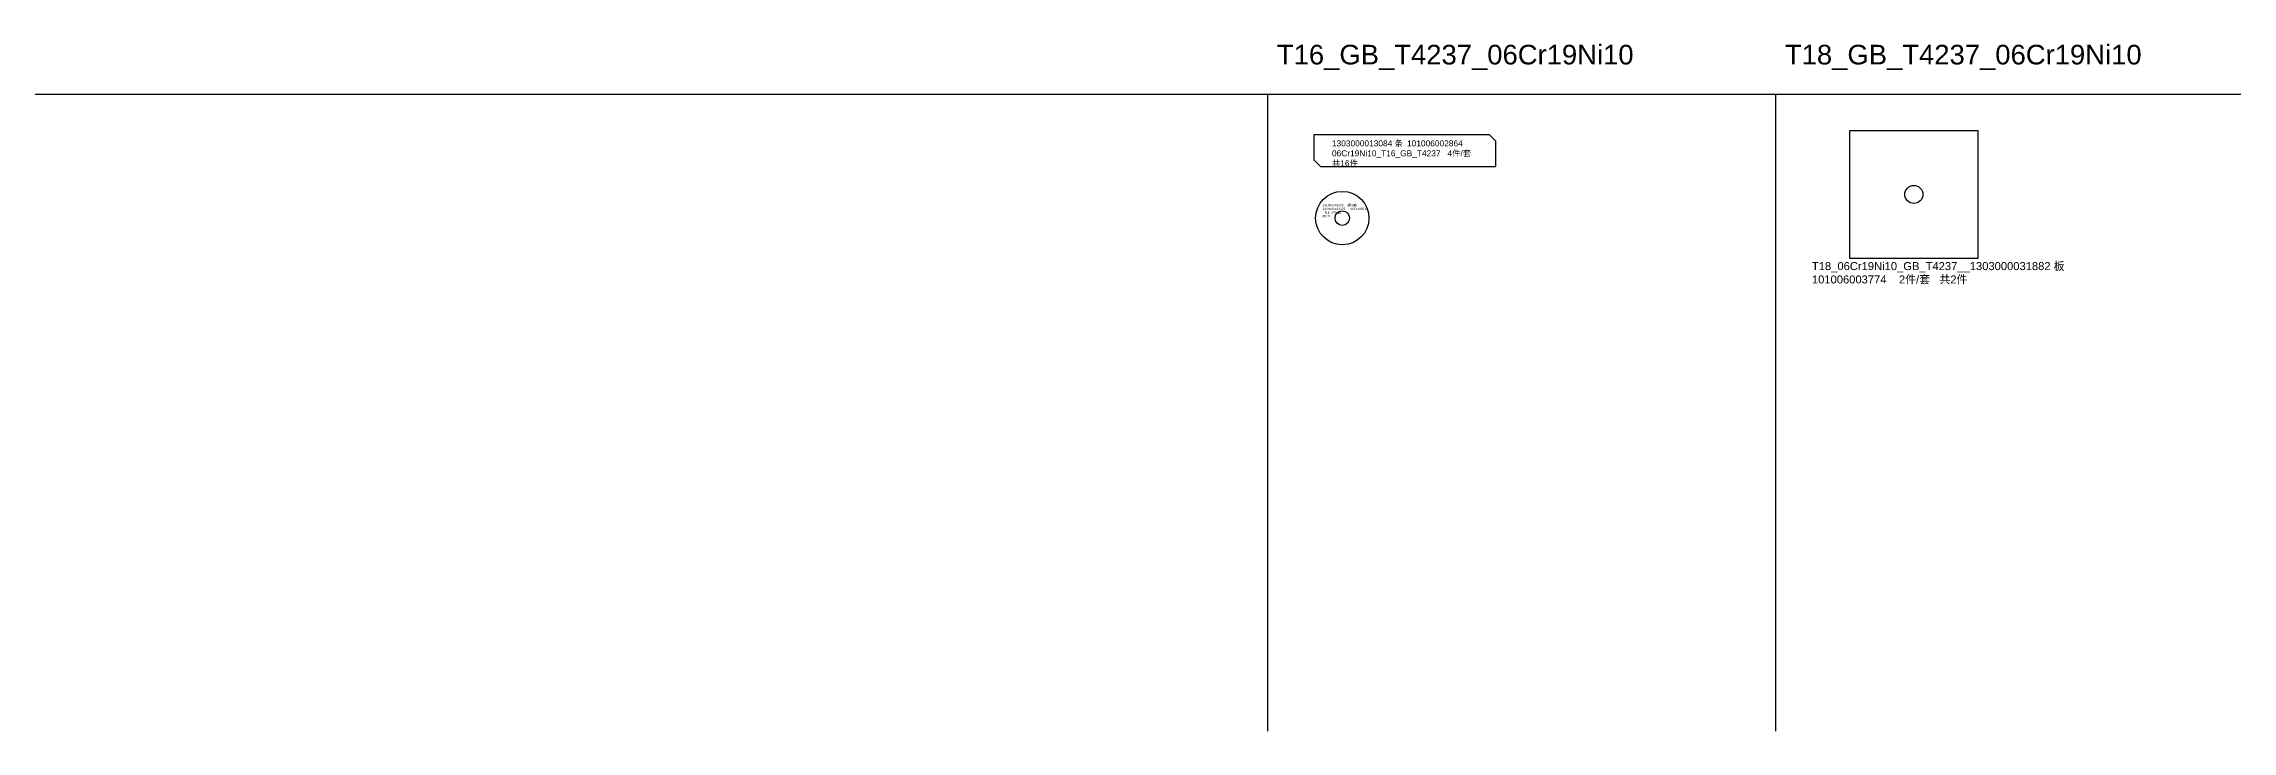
# Model space of a CAD drawing. Extents: x -9926 to 7440, y -3093 to 58.
# Drawn here: x 5389 to 6415, y -264 to 58 of the extents above; entities that cross this region are included whole.
import ezdxf

# ---------------------------------------------------------------- set-up
doc = ezdxf.new("R2010")
doc.units = 0
doc.header["$MEASUREMENT"] = 0
doc.layers.get('0').update_dxf_attribs({"linetype": 'CONTINUOUS'})
doc.layers.add('标注层', color=1, linetype='CONTINUOUS')
doc.layers.add('粗实线', color=7, linetype='CONTINUOUS')
doc.styles.get("Standard").update_dxf_attribs({"font": 'arial.ttf'})
doc.styles.add('文字', font='SimSun.ttf')

# ---------------------------------------------------------------- blocks, each defined once
blk = doc.blocks.new('101002002350__螺纹轴')
at = {"color": 7, "linetype": 'CONTINUOUS'}
for radius in [12.5, 3.4]:
    blk.add_circle((19920.3, 27655.8), radius, dxfattribs=at)
at = {"layer": '标注层', "color": 3, "insert": (19911, 27662.4), "char_height": 1.05, "width": 18.662, "attachment_point": 1, "style": '文字'}
blk.add_mtext('101002002350  螺纹轴  1303000013375   06Cr19Ni10  T16 1件/套 \\P共1件', dxfattribs=at)

msp = doc.modelspace()

# ---------------------------------------------------------------- linework, layer by layer
at = {"color": 1}
for p, q in [((-9925.56189, 34.82289), (7440.09699, 34.82289)), ((5962.50945, 34.82289), (5962.50945, -263.78054)), ((6200.57533, 34.82289), (6200.57533, -263.78054))]:
    msp.add_line(p, q, dxfattribs=at)
at = {"color": 7, "linetype": 'CONTINUOUS'}
for p, q in [((5984.35519, 3.90186), (5984.35519, 15.90186)), ((5984.35519, 15.90186), (6066.35519, 15.90186)), ((6069.35519, 12.90186), (6066.35519, 15.90186)), ((6069.35519, 12.90186), (6069.35519, 0.90186)), ((5987.35519, 0.90186), (5984.35519, 3.90186))]:
    msp.add_line(p, q, dxfattribs=at)
at = {"color": 7}
msp.add_line((5987.35519, 0.90186), (6069.35519, 0.90186), dxfattribs=at)
at = {"layer": '粗实线', "linetype": 'CONTINUOUS'}
for p, q in [((6235.38278, 17.79504), (6295.38278, 17.79504)), ((6235.38278, -42.20496), (6235.38278, 17.79504)), ((6295.38278, 17.79504), (6295.38278, -42.20496)), ((6295.38278, -42.20496), (6235.38278, -42.20496))]:
    msp.add_line(p, q, dxfattribs=at)
msp.add_circle((6265.38278, -12.20496), 4.25, dxfattribs=at)

# ---------------------------------------------------------------- block references
at = {"color": 1}
msp.add_blockref('101002002350__螺纹轴', (-13922.74588, -27679.09409), dxfattribs=at)

# ---------------------------------------------------------------- texts
at = {"color": 1, "char_height": 9.2, "width": 161.3719509, "attachment_point": 1}
for s, insert in [('T16_GB_T4237_06Cr19Ni10', (5966.88773, 57.91844)), ('T18_GB_T4237_06Cr19Ni10', (6204.95361, 57.91844))]:
    msp.add_mtext(s, dxfattribs=dict(at, insert=insert))
at = {"color": 3, "insert": (5992.70112, 13.12777), "char_height": 2.8, "width": 69.5905692, "attachment_point": 1}
msp.add_mtext('1303000013084 {\\fSimSun|b0|i0|c134|p54;条 }101006002864 06Cr19Ni10_T16_GB_T4237   4{\\fSimSun|b0|i0|c134|p54;件}/{\\fSimSun|b0|i0|c134|p54;套}  {\\fSimSun|b0|i0|c134|p54;共}16{\\fSimSun|b0|i0|c134|p54;件}', dxfattribs=at)
at = {"color": 2, "insert": (6217.61304, -43.91836), "char_height": 3.75, "width": 139.6446616, "attachment_point": 1}
msp.add_mtext('T18_06Cr19Ni10_GB_T4237__1303000031882 {\\fSimSun|b0|i0|c134|p34;板 }101006003774    2{\\fSimSun|b0|i0|c134|p34;件}/{\\fSimSun|b0|i0|c134|p34;套}   {\\fSimSun|b0|i0|c134|p34;共}2{\\fSimSun|b0|i0|c134|p34;件}', dxfattribs=at)

doc.saveas('drawing.dxf')
